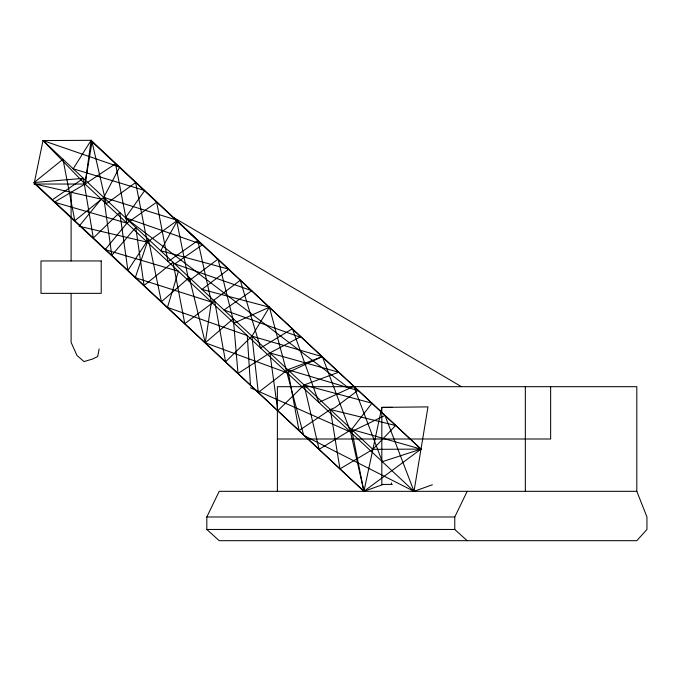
<?xml version="1.0" encoding="UTF-8"?>
<svg xmlns="http://www.w3.org/2000/svg" width="681" height="681" viewBox="0 0 681 681"><rect width="100%" height="100%" fill="white"/><g stroke="black" fill="none" stroke-linecap="round" stroke-linejoin="round"><path stroke-width="1.02" d="M461.463 386.68L173.672 217.579L197.788 240.606L168.054 261.572L156.656 202.18L126.921 223.155L54.378 202.18L85.04 184.032L91.135 140.32L43.005 140.567L34.05 184.032L85.04 184.032L115.523 163.763L126.921 223.155L105.172 249.638L178.431 271.268L167.458 307.42L247.271 335.563L250.463 385.114M432.392 484.77L414.014 491.324L85.04 184.032L92.02 141.81L91.135 140.32L73.173 168.811L144.73 190.493L125.432 217.724L346.978 386.68M304.773 435.959L414.014 491.324L427.983 406.889L381.828 407.383L363.918 491.324L34.935 184.032L34.05 182.534L62.984 159.269L74.808 220.687L103.742 197.422L119.686 167.041L43.005 140.567L85.04 184.032M99.162 348.953L97.672 356.572L92.173 359.159L84.01 361.577L76.987 355.491L71.105 342.398L71.105 293.349M206.82 516.973L219.214 491.324L636.812 491.324L646.95 516.973L646.95 529.46L636.812 540.68L219.214 540.68L206.82 529.46L206.82 516.973L454.772 516.973L467.175 491.324M395.704 425.421L372.873 449.349L339.955 468.894L330.336 409.528L334.882 407.689L358.061 390.315M303.564 434.827L269.395 307.182L201.976 289.382L228.79 269.174L160.707 250.744L177.46 220.338L103.742 197.422L111.812 255.324L135.757 227.386L144.049 285.501L173 262.253L184.798 323.654L214.685 301.274L225.564 361.807L251.936 336.142L322.249 356.657L287.161 372.83L205.27 342.807L189.275 277.482L161.414 301.76L148.407 239.235L127.926 270.417L119.745 212.404L93.306 238.001L83.363 178.345L34.05 182.534L363.918 491.324L421.003 449.102L91.135 140.32M52.446 199.754L83.363 178.345M300.679 336.712L269.863 352.928L238.01 373.46L233.311 318.708L205.27 342.807L211.391 302.049L197.788 240.606M322.249 356.657L287.791 369.706L258.295 392.452L251.936 336.142L269.395 307.182L233.975 323.143L218.031 259.103L188.807 280.955L176.685 220.899L147.292 242.181L135.247 277.72L211.391 302.049L240.265 280.283L260.568 347.991L292.421 328.736L318.878 402.454L353.805 386.331L382.305 461.701L421.003 449.102L92.02 141.81L106.227 203.823L135.621 182.534L147.292 242.181L79.073 226.228L101.222 199.15L34.935 184.032L34.935 182.534M322.615 357.202L350.587 432.077L363.918 491.324L383.258 484.429M392.341 407.383L381.828 407.383L381.828 484.429L392.341 484.429M277.38 438.998L550.648 438.998L550.648 386.68M206.82 529.46L454.772 529.46L467.175 540.68M395.797 425.557L330.336 409.528L299.044 430.588L287.791 369.706L358.495 390.715M125.432 217.724L202.606 244.666L174.915 263.87L251.8 290.71L223.998 309.991L299.963 337.086M250.463 387.787L350.587 432.077L384.995 415.47L414.014 491.324M43.005 140.567L372.873 449.349L421.003 449.102L351.6 429.439L319.083 449.349L304.101 384.978L338.704 372.226L269.863 352.928L277.805 410.711L304.101 384.978L371.971 403.203L351.6 429.439L363.918 491.324M636.812 491.324L636.812 386.68L277.38 386.68L277.38 491.324M525.34 386.68L525.34 491.324M454.772 516.973L454.772 529.46M391.464 482.897L391.464 484.429M71.105 192.28L71.105 260.951M101.222 260.951L40.988 260.951L40.988 293.349L101.222 293.349L101.222 260.951"/></g></svg>
